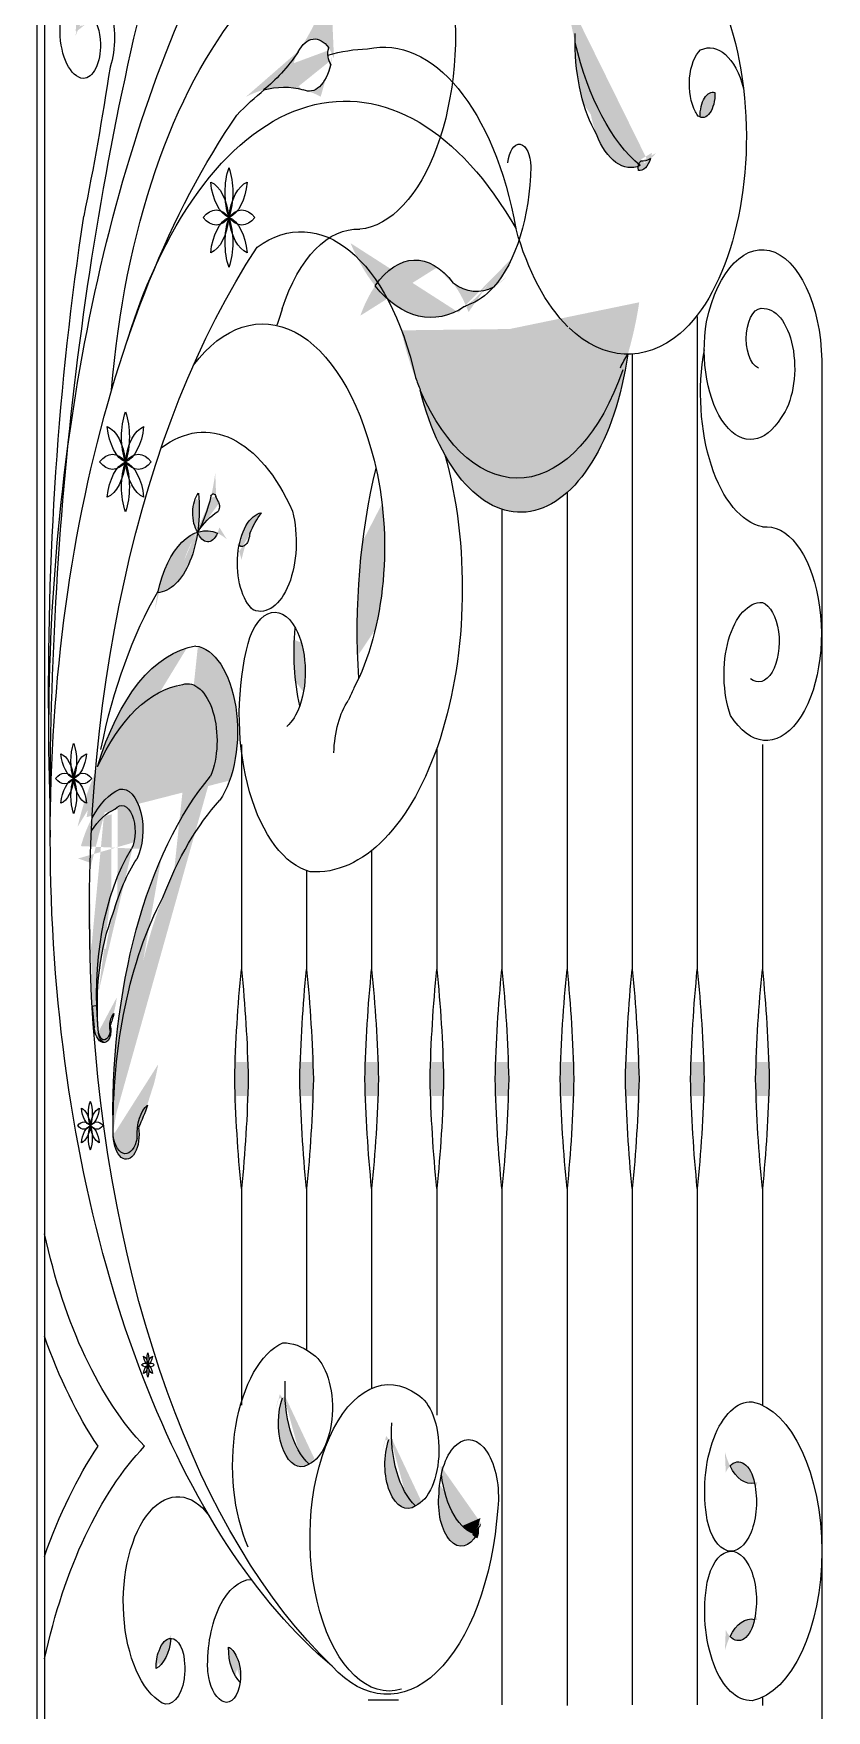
# Model space of a CAD drawing. Extents: x 12262 to 40734, y 30451 to 49613.
# Drawn here: x 38876 to 39738, y 32368 to 34187 of the extents above; entities that cross this region are included whole.
import ezdxf

# ---------------------------------------------------------------- set-up
doc = ezdxf.new("R2010")
doc.units = 0
doc.header["$LTSCALE"] = 0.85
doc.header["$MEASUREMENT"] = 0
doc.layers.get('0').update_dxf_attribs({"linetype": 'CONTINUOUS'})

# ---------------------------------------------------------------- blocks, each defined once
blk = doc.blocks.new('A$C0F9C46A4')
h = blk.add_hatch(color=256)
edge = h.paths.add_edge_path()
edge.add_ellipse((1340.9, 2293.4), major_axis=(0, 49.7), ratio=0.517647, start_angle=323.4427, end_angle=404.1371, ccw=False)
edge.add_ellipse((1362.1, 2327), major_axis=(0, 13), ratio=0.517647, start_angle=60.7169, end_angle=148.7553)
edge.add_ellipse((1335.1, 2336.1), major_axis=(0, 49.7), ratio=0.517647, start_angle=165.335, end_angle=246.0294, ccw=False)
edge.add_ellipse((1307.2, 1989.3), major_axis=(0, 301.5), ratio=0.517647, start_angle=352.1042, end_angle=368.0136)
edge.add_ellipse((1225.8, 2575.7), major_axis=(0, 310), ratio=0.517647, start_angle=201.7989, end_angle=217.2801)
h = blk.add_hatch(color=256)
edge = h.paths.add_edge_path()
edge.add_ellipse((1692.5, 2339.1), major_axis=(0, 132.5), ratio=0.517647, start_angle=90, end_angle=138.6323)
edge.add_ellipse((1684.4, 2293.4), major_axis=(0, 89.9), ratio=0.517647, start_angle=126.7231, end_angle=192.5331)
edge.add_ellipse((1749.2, 2450.1), major_axis=(0, 266.3), ratio=0.517647, start_angle=114.6477, end_angle=156.6467, ccw=False)
h = blk.add_hatch(color=256)
edge = h.paths.add_edge_path()
edge.add_ellipse((1092.3, 2352.8), major_axis=(0, 20.7), ratio=0.517647, start_angle=-0.5884, end_angle=100.6338, ccw=False)
edge.add_ellipse((1088.9, 2336.7), major_axis=(0, 37.5), ratio=0.517647, start_angle=337.4013, end_angle=349.6412, ccw=False)
edge.add_ellipse((1098.9, 2353.6), major_axis=(0, 18.3), ratio=0.517647, start_angle=15.6528, end_angle=33.2778)
edge.add_ellipse((1086.9, 2370.1), major_axis=(0, 13.2), ratio=0.517647, start_angle=199.5732, end_angle=264.7618, ccw=False)
edge.add_ellipse((1088.6, 2343.2), major_axis=(0, 14.5), ratio=0.517647, start_angle=-4.2401, end_angle=66.4212)
h = blk.add_hatch(color=256)
edge = h.paths.add_edge_path()
edge.add_ellipse((1773.3, 2258.8), major_axis=(0, 26.5), ratio=0.517647, start_angle=-10.3608, end_angle=91.0312)
edge.add_ellipse((1762.3, 2283.8), major_axis=(0, 26), ratio=0.517647, start_angle=168.2908, end_angle=272.3795)
h = blk.add_hatch(color=256)
edge = h.paths.add_edge_path()
edge.add_ellipse((1697.3, 2258.4), major_axis=(0, 48), ratio=0.517647, start_angle=174.8602, end_angle=200.2494, ccw=False)
edge.add_ellipse((1696.7, 2202.9), major_axis=(0, 8.28), ratio=0.517647, start_angle=21.8148, end_angle=60.629)
edge.add_ellipse((1749.2, 2450.1), major_axis=(0, 266.3), ratio=0.517647, start_angle=155.9232, end_angle=156.6467)
edge.add_ellipse((1684.4, 2293.4), major_axis=(0, 89.9), ratio=0.517647, start_angle=189.9883, end_angle=192.5331, ccw=False)
edge.add_ellipse((1696.7, 2202.9), major_axis=(0, 8.28), ratio=0.517647, start_angle=76.5369, end_angle=107.5431)
edge.add_ellipse((1693.6, 2228.4), major_axis=(0, 28.1), ratio=0.517647, start_angle=175.8588, end_angle=237.5598)
h = blk.add_hatch(color=256)
edge = h.paths.add_edge_path()
edge.add_ellipse((1516.6, 2202.5), major_axis=(0, 133.6), ratio=0.517647, start_angle=158.6798, end_angle=195.7333)
edge.add_ellipse((1494.7, 2209.1), major_axis=(0, 156.4), ratio=0.517647, start_angle=189.1558, end_angle=210.161, ccw=False)
edge.add_ellipse((1513.2, 2002.3), major_axis=(0, 53.5), ratio=0.517647, start_angle=11.5925, end_angle=19.7677)
edge.add_ellipse((1467.3, 2257.7), major_axis=(0, 216.8), ratio=0.517647, start_angle=147.3237, end_angle=198.9672, ccw=False)
edge.add_ellipse((1450.1, 1963.6), major_axis=(0, 139.6), ratio=0.517647, start_angle=325.0767, end_angle=396.906, ccw=False)
h = blk.add_hatch(color=256)
edge = h.paths.add_edge_path()
edge.add_ellipse((1561.4, 2132.6), major_axis=(0, 266.1), ratio=0.517647, start_angle=129.8966, end_angle=240.3356, ccw=False)
edge.add_ellipse((1564.6, 2062.9), major_axis=(0, 233.4), ratio=0.517647, start_angle=115.6278, end_angle=254.6044)
h = blk.add_hatch(color=256)
edge = h.paths.add_edge_path()
edge.add_line((1673.1, 1986.5), (1678, 1982.2))
edge.add_ellipse((1564.6, 2062.9), major_axis=(0, 233.4), ratio=0.517647, start_angle=249.7839, end_angle=254.6044)
edge.add_ellipse((1729, 1887.1), major_axis=(0, 146.8), ratio=0.517647, start_angle=39.1249, end_angle=47.3373)
h = blk.add_hatch(color=256)
edge = h.paths.add_edge_path()
edge.add_ellipse((1169, 1832.3), major_axis=(0, 90.1), ratio=0.517647, start_angle=181.902, end_angle=254.3382, ccw=False)
edge.add_ellipse((1223, 1699.6), major_axis=(0, 109.8), ratio=0.517647, start_angle=369.1072, end_angle=427.133, ccw=False)
edge = h.paths.add_edge_path()
edge.add_ellipse((1224.9, 1824), major_axis=(0, 26.6), ratio=0.517647, start_angle=127.2048, end_angle=229.3019, ccw=False)
edge.add_ellipse((1223, 1699.6), major_axis=(0, 109.8), ratio=0.517647, start_angle=347.3996, end_angle=369.1072, ccw=False)
edge = h.paths.add_edge_path()
edge.add_ellipse((1221.8, 1828.6), major_axis=(0, 25.5), ratio=0.517647, start_angle=31.9821, end_angle=143.8148, ccw=False)
edge.add_ellipse((1169, 1832.3), major_axis=(0, 90.1), ratio=0.517647, start_angle=254.3382, end_angle=281.4587, ccw=False)
edge = h.paths.add_edge_path()
edge.add_ellipse((1165.7, 1903.9), major_axis=(0, 133.9), ratio=0.517647, start_angle=224.1993, end_angle=244.7687)
edge.add_ellipse((1231, 1843.3), major_axis=(0, 6.21), ratio=0.517647, start_angle=300.8226, end_angle=414.6338, ccw=False)
edge.add_line((1233.7, 1846.5), (1236.4, 1840.6))
edge.add_ellipse((1234.4, 1835.8), major_axis=(0, 6.21), ratio=0.517647, start_angle=207.6351, end_angle=321.4464, ccw=False)
edge.add_ellipse((1256.7, 1702.6), major_axis=(0, 133.9), ratio=0.517647, start_angle=17.5002, end_angle=38.0697)
h = blk.add_hatch(color=256)
edge = h.paths.add_edge_path()
edge.add_ellipse((1306.3, 1791.6), major_axis=(0, 213.7), ratio=0.517647, start_angle=228.282, end_angle=293.6309)
edge.add_ellipse((1604.4, 1700), major_axis=(0, 419.4), ratio=0.517647, start_angle=64.9912, end_angle=96.9217)
h = blk.add_hatch(color=256)
edge = h.paths.add_edge_path()
edge.add_ellipse((1285.6, 1774.1), major_axis=(0, 55.1), ratio=0.517647, start_angle=364.9043, end_angle=429.5336, ccw=False)
edge.add_ellipse((1317.6, 1731.8), major_axis=(0, 117.7), ratio=0.517647, start_angle=34.4221, end_angle=50.563)
edge.add_ellipse((1262, 1808.9), major_axis=(0, 16.7), ratio=0.517647, start_angle=159.0084, end_angle=262.0709, ccw=False)
h = blk.add_hatch(color=256)
edge = h.paths.add_edge_path()
edge.add_ellipse((1209.2, 1591.6), major_axis=(0, 92.9), ratio=0.517647, start_angle=216.5381, end_angle=356.922, ccw=False)
edge.add_ellipse((1337.8, 1178.1), major_axis=(0, 390), ratio=0.517647, start_angle=389.6799, end_angle=413.263)
edge.add_ellipse((1302.1, 1163.6), major_axis=(0, 347.5), ratio=0.517647, start_angle=44.517, end_angle=91.7747)
edge.add_ellipse((1343.8, 1177.6), major_axis=(0, 428.6), ratio=0.517647, start_angle=31.4614, end_angle=93.312, ccw=False)
edge.add_ellipse((1202.9, 1581.6), major_axis=(0, 61.9), ratio=0.517647, start_angle=231.5254, end_angle=369.4163)
edge.add_ellipse((1208.5, 1378), major_axis=(0, 265.5), ratio=0.517647, start_angle=364.5355, end_angle=408.6751)
edge.add_ellipse((1222.1, 1426.2), major_axis=(0, 259), ratio=0.517647, start_angle=364.4229, end_angle=420.5893, ccw=False)
h = blk.add_hatch(color=256)
edge = h.paths.add_edge_path()
edge.add_ellipse((1297.4, 1656.3), major_axis=(0, 64.5), ratio=0.517647, start_angle=235.2546, end_angle=317.3566)
edge.add_ellipse((1394.6, 1677.1), major_axis=(0, 146.6), ratio=0.517647, start_angle=79.5081, end_angle=113.1031)
h = blk.add_hatch(color=256)
edge = h.paths.add_edge_path()
edge.add_line((1104.3, 1294.2), (1099.4, 1293.1))
edge.add_ellipse((1569.1, 1396.6), major_axis=(0, 913.3), ratio=0.517647, start_angle=84.5205, end_angle=96.5084, ccw=False)
edge.add_ellipse((1139, 1383.3), major_axis=(0, 127.4), ratio=0.517647, start_angle=373.0588, end_angle=397.9053, ccw=False)
edge.add_ellipse((1131.5, 1483.3), major_axis=(0, 28), ratio=0.517647, start_angle=227.4332, end_angle=390.5551, ccw=False)
edge.add_ellipse((1210.6, 1306.7), major_axis=(0, 205.7), ratio=0.517647, start_angle=39.9847, end_angle=93.4892)
edge = h.paths.add_edge_path()
edge.add_ellipse((1131.5, 1483.3), major_axis=(0, 28), ratio=0.517647, start_angle=227.4332, end_angle=390.5551)
edge.add_ellipse((1139, 1383.3), major_axis=(0, 127.4), ratio=0.517647, start_angle=13.0588, end_angle=37.9053)
edge.add_ellipse((1569.1, 1396.6), major_axis=(0, 913.3), ratio=0.517647, start_angle=443.6335, end_angle=444.5205, ccw=False)
edge.add_ellipse((1143.7, 1408), major_axis=(0, 124.3), ratio=0.517647, start_angle=372.9462, end_angle=403.6801, ccw=False)
edge.add_ellipse((1131.4, 1484.7), major_axis=(0, 44.6), ratio=0.517647, start_angle=225.0614, end_angle=365.4453, ccw=False)
edge.add_ellipse((1207.7, 1306.1), major_axis=(0, 187.2), ratio=0.517647, start_angle=38.2033, end_angle=61.7863)
edge.add_ellipse((1191.3, 1294.3), major_axis=(0, 166.8), ratio=0.517647, start_angle=53.0403, end_angle=90)
edge.add_line((1105, 1294.3), (1104.3, 1294.2))
edge.add_ellipse((1210.6, 1306.7), major_axis=(0, 205.7), ratio=0.517647, start_angle=39.9847, end_angle=93.4892, ccw=False)
h = blk.add_hatch(color=256)
edge = h.paths.add_edge_path()
edge.add_ellipse((1112.9, 1267.2), major_axis=(0, 13), ratio=0.517647, start_angle=102.2076, end_angle=180)
edge.add_ellipse((1111.9, 1274.4), major_axis=(0, 20.3), ratio=0.517647, start_angle=101.9466, end_angle=185.89, ccw=False)
edge.add_line((1101.6, 1270.2), (1099.4, 1293.1))
edge.add_line((1099.4, 1293.1), (1104.3, 1294.2))
edge.add_ellipse((1210.6, 1306.7), major_axis=(0, 205.7), ratio=0.517647, start_angle=93.4892, end_angle=101.8354)
h = blk.add_hatch(color=256)
edge = h.paths.add_edge_path()
edge.add_ellipse((1112.9, 1267.2), major_axis=(0, 13), ratio=0.517647, start_angle=102.2076, end_angle=294.7704, ccw=False)
edge.add_ellipse((1112.4, 1269.6), major_axis=(0, 12.7), ratio=0.517647, start_angle=113.8067, end_angle=257.67)
edge.add_ellipse((1127, 1271.1), major_axis=(0, 16.5), ratio=0.517647, start_angle=29.2188, end_angle=104.6225, ccw=False)
edge.add_ellipse((1079.4, 1325.4), major_axis=(0, 93), ratio=0.517647, start_angle=235.4871, end_angle=244.5581, ccw=False)
h = blk.add_hatch(color=256)
edge = h.paths.add_edge_path()
edge.add_ellipse((841.5, 1253), major_axis=(0, 826.5), ratio=0.517647, start_angle=259.0206, end_angle=267.3324, ccw=False)
edge.add_ellipse((1681.5, 1253), major_axis=(0, 826.5), ratio=0.517647, start_angle=92.6676, end_angle=100.9794, ccw=False)
edge.add_ellipse((1681.5, 1176.1), major_axis=(0, 826.5), ratio=0.517647, start_angle=439.0206, end_angle=447.3324, ccw=False)
edge.add_ellipse((841.5, 1176.1), major_axis=(0, 826.5), ratio=0.517647, start_angle=272.6676, end_angle=280.9794, ccw=False)
h = blk.add_hatch(color=256)
edge = h.paths.add_edge_path()
edge.add_ellipse((912.2, 1253), major_axis=(0, 826.5), ratio=0.517647, start_angle=259.0206, end_angle=267.3324, ccw=False)
edge.add_ellipse((1752.2, 1253), major_axis=(0, 826.5), ratio=0.517647, start_angle=92.6676, end_angle=100.9794, ccw=False)
edge.add_ellipse((1752.2, 1176.1), major_axis=(0, 826.5), ratio=0.517647, start_angle=439.0206, end_angle=447.3324, ccw=False)
edge.add_ellipse((912.2, 1176.1), major_axis=(0, 826.5), ratio=0.517647, start_angle=272.6676, end_angle=280.9794, ccw=False)
h = blk.add_hatch(color=256)
edge = h.paths.add_edge_path()
edge.add_ellipse((982.9, 1253), major_axis=(0, 826.5), ratio=0.517647, start_angle=259.0206, end_angle=267.3324, ccw=False)
edge.add_ellipse((1822.9, 1253), major_axis=(0, 826.5), ratio=0.517647, start_angle=92.6676, end_angle=100.9794, ccw=False)
edge.add_ellipse((1822.9, 1176.1), major_axis=(0, 826.5), ratio=0.517647, start_angle=439.0206, end_angle=447.3324, ccw=False)
edge.add_ellipse((982.9, 1176.1), major_axis=(0, 826.5), ratio=0.517647, start_angle=272.6676, end_angle=280.9794, ccw=False)
h = blk.add_hatch(color=256)
edge = h.paths.add_edge_path()
edge.add_ellipse((1053.7, 1253), major_axis=(0, 826.5), ratio=0.517647, start_angle=259.0206, end_angle=267.3324, ccw=False)
edge.add_ellipse((1893.7, 1253), major_axis=(0, 826.5), ratio=0.517647, start_angle=92.6676, end_angle=100.9794, ccw=False)
edge.add_ellipse((1893.7, 1176.1), major_axis=(0, 826.5), ratio=0.517647, start_angle=439.0206, end_angle=447.3324, ccw=False)
edge.add_ellipse((1053.7, 1176.1), major_axis=(0, 826.5), ratio=0.517647, start_angle=272.6676, end_angle=280.9794, ccw=False)
h = blk.add_hatch(color=256)
edge = h.paths.add_edge_path()
edge.add_ellipse((1124.4, 1253), major_axis=(0, 826.5), ratio=0.517647, start_angle=259.0206, end_angle=267.3324, ccw=False)
edge.add_ellipse((1964.4, 1253), major_axis=(0, 826.5), ratio=0.517647, start_angle=92.6676, end_angle=100.9794, ccw=False)
edge.add_ellipse((1964.4, 1176.1), major_axis=(0, 826.5), ratio=0.517647, start_angle=439.0206, end_angle=447.3324, ccw=False)
edge.add_ellipse((1124.4, 1176.1), major_axis=(0, 826.5), ratio=0.517647, start_angle=272.6676, end_angle=280.9794, ccw=False)
h = blk.add_hatch(color=256)
edge = h.paths.add_edge_path()
edge.add_ellipse((1195.1, 1253), major_axis=(0, 826.5), ratio=0.517647, start_angle=259.0206, end_angle=267.3324, ccw=False)
edge.add_ellipse((2035.1, 1253), major_axis=(0, 826.5), ratio=0.517647, start_angle=92.6676, end_angle=100.9794, ccw=False)
edge.add_ellipse((2035.1, 1176.1), major_axis=(0, 826.5), ratio=0.517647, start_angle=439.0206, end_angle=447.3324, ccw=False)
edge.add_ellipse((1195.1, 1176.1), major_axis=(0, 826.5), ratio=0.517647, start_angle=272.6676, end_angle=280.9794, ccw=False)
h = blk.add_hatch(color=256)
edge = h.paths.add_edge_path()
edge.add_ellipse((1265.9, 1253), major_axis=(0, 826.5), ratio=0.517647, start_angle=259.0206, end_angle=267.3324, ccw=False)
edge.add_ellipse((2105.9, 1253), major_axis=(0, 826.5), ratio=0.517647, start_angle=92.6676, end_angle=100.9794, ccw=False)
edge.add_ellipse((2105.9, 1176.1), major_axis=(0, 826.5), ratio=0.517647, start_angle=439.0206, end_angle=447.3324, ccw=False)
edge.add_ellipse((1265.9, 1176.1), major_axis=(0, 826.5), ratio=0.517647, start_angle=272.6676, end_angle=280.9794, ccw=False)
h = blk.add_hatch(color=256)
edge = h.paths.add_edge_path()
edge.add_ellipse((1336.6, 1253), major_axis=(0, 826.5), ratio=0.517647, start_angle=259.0206, end_angle=267.3324, ccw=False)
edge.add_ellipse((2176.6, 1253), major_axis=(0, 826.5), ratio=0.517647, start_angle=92.6676, end_angle=100.9794, ccw=False)
edge.add_ellipse((2176.6, 1176.1), major_axis=(0, 826.5), ratio=0.517647, start_angle=439.0206, end_angle=447.3324, ccw=False)
edge.add_ellipse((1336.6, 1176.1), major_axis=(0, 826.5), ratio=0.517647, start_angle=272.6676, end_angle=280.9794, ccw=False)
h = blk.add_hatch(color=256)
edge = h.paths.add_edge_path()
edge.add_ellipse((1407.3, 1253), major_axis=(0, 826.5), ratio=0.517647, start_angle=259.0206, end_angle=267.3324, ccw=False)
edge.add_ellipse((2247.3, 1253), major_axis=(0, 826.5), ratio=0.517647, start_angle=92.6676, end_angle=100.9794, ccw=False)
edge.add_ellipse((2247.3, 1176.1), major_axis=(0, 826.5), ratio=0.517647, start_angle=439.0206, end_angle=447.3324, ccw=False)
edge.add_ellipse((1407.3, 1176.1), major_axis=(0, 826.5), ratio=0.517647, start_angle=272.6676, end_angle=280.9794, ccw=False)
h = blk.add_hatch(color=256)
edge = h.paths.add_edge_path()
edge.add_ellipse((1136.3, 1154.5), major_axis=(0, 27.1), ratio=0.517647, start_angle=93.6842, end_angle=286.2471, ccw=False)
edge.add_ellipse((1135.4, 1159.8), major_axis=(0, 26.4), ratio=0.517647, start_angle=105.2834, end_angle=249.1467)
edge.add_ellipse((1165.9, 1154), major_axis=(0, 34.3), ratio=0.517647, start_angle=20.6955, end_angle=96.0992, ccw=False)
edge.add_ellipse((1076.4, 1294.3), major_axis=(0, 193.7), ratio=0.517647, start_angle=226.9638, end_angle=236.0348, ccw=False)
h = blk.add_hatch(color=256)
edge = h.paths.add_edge_path()
edge.add_ellipse((1336.9, 830.2), major_axis=(0, 77.9), ratio=0.517647, start_angle=43.6398, end_angle=57.1038)
edge.add_line((1303.1, 872.5), (1309.3, 864.1))
edge.add_ellipse((1354.6, 876.6), major_axis=(0, 88.5), ratio=0.517647, start_angle=83.5133, end_angle=98.1344, ccw=False)
edge = h.paths.add_edge_path()
edge.add_line((1309.3, 864.1), (1306, 868.5))
edge.add_ellipse((1326.3, 841.5), major_axis=(0, 47.7), ratio=0.517647, start_angle=55.4607, end_angle=200.2952)
edge.add_ellipse((1354.6, 876.6), major_axis=(0, 88.5), ratio=0.517647, start_angle=98.1344, end_angle=154.517, ccw=False)
h = blk.add_hatch(color=256)
edge = h.paths.add_edge_path()
edge.add_ellipse((1452.6, 784.9), major_axis=(0, 77.9), ratio=0.517647, start_angle=43.6398, end_angle=57.1038)
edge.add_line((1418.7, 827.2), (1424.9, 818.7))
edge.add_ellipse((1470.2, 831.3), major_axis=(0, 88.5), ratio=0.517647, start_angle=83.5133, end_angle=98.1344, ccw=False)
edge = h.paths.add_edge_path()
edge.add_line((1424.9, 818.7), (1421.6, 823.2))
edge.add_ellipse((1442, 796.2), major_axis=(0, 47.7), ratio=0.517647, start_angle=55.4607, end_angle=200.2952)
edge.add_ellipse((1470.2, 831.3), major_axis=(0, 88.5), ratio=0.517647, start_angle=98.1344, end_angle=154.517, ccw=False)
h = blk.add_hatch(color=256)
edge = h.paths.add_edge_path()
edge.add_ellipse((1801.2, 762.9), major_axis=(0, 36.3), ratio=0.517647, start_angle=291.2142, end_angle=388.9004, ccw=False)
edge.add_ellipse((1815.2, 837.5), major_axis=(0, 61.8), ratio=0.517647, start_angle=133.7995, end_angle=186.3151, ccw=False)
h = blk.add_hatch(color=256)
edge = h.paths.add_edge_path()
edge.add_ellipse((1521.8, 805.8), major_axis=(0, 85.9), ratio=0.517647, start_angle=103.6923, end_angle=173.9396, ccw=False)
edge.add_ellipse((1508.3, 761), major_axis=(0, 62.3), ratio=0.517647, start_angle=66.8225, end_angle=86.2381)
edge.add_ellipse((1500.3, 755.3), major_axis=(0, 47.7), ratio=0.517647, start_angle=78.1973, end_angle=223.0318)
h = blk.add_hatch(color=256)
edge = h.paths.add_edge_path()
edge.add_ellipse((1509, 748.2), major_axis=(0, 25.4), ratio=0.517647, start_angle=185.6334, end_angle=230.3379, ccw=False)
edge.add_ellipse((1521.8, 805.8), major_axis=(0, 85.9), ratio=0.517647, start_angle=164.951, end_angle=173.9396)
edge.add_ellipse((1500.3, 755.3), major_axis=(0, 47.7), ratio=0.517647, start_angle=217.398, end_angle=223.0318, ccw=False)
edge.add_ellipse((1519.8, 743.9), major_axis=(0, 27.9), ratio=0.517647, start_angle=161.8093, end_angle=176.154)
edge.add_ellipse((1499.1, 725.4), major_axis=(0, 39.3), ratio=0.517647, start_angle=256.3093, end_angle=279.6785)
h = blk.add_hatch(color=256)
edge = h.paths.add_edge_path()
edge.add_ellipse((1801.2, 641.4), major_axis=(0, 36.3), ratio=0.517647, start_angle=151.0996, end_angle=248.7858, ccw=False)
edge.add_ellipse((1815.2, 566.8), major_axis=(0, 61.8), ratio=0.517647, start_angle=353.6849, end_angle=406.2005, ccw=False)
h = blk.add_hatch(color=256)
edge = h.paths.add_edge_path()
edge.add_ellipse((1183.6, 576), major_axis=(0, 28.8), ratio=0.517647, start_angle=51.2659, end_angle=92.5153, ccw=False)
edge.add_ellipse((1184.7, 578.5), major_axis=(0, 29.1), ratio=0.517647, start_angle=358.9783, end_angle=417.7188, ccw=False)
edge.add_ellipse((1163.4, 616), major_axis=(0, 42.4), ratio=0.517647, start_angle=193.8711, end_angle=258.6758, ccw=False)
h = blk.add_hatch(color=256)
edge = h.paths.add_edge_path()
edge.add_ellipse((1244.5, 569.8), major_axis=(0, 28.8), ratio=0.517647, start_angle=307.9742, end_angle=349.2237, ccw=False)
edge.add_ellipse((1245.5, 567.2), major_axis=(0, 29.1), ratio=0.517647, start_angle=255.6867, end_angle=314.4272, ccw=False)
edge.add_ellipse((1269.3, 598.5), major_axis=(0, 42.4), ratio=0.517647, start_angle=90.5795, end_angle=155.3842, ccw=False)
at = {"linetype": 'Continuous', "ltscale": 1.5}
blk.add_line((1039.1, 2743.1), (1039.1, 0), dxfattribs=at)
for p, q in [((1047.5, 2743.1), (1047.5, 0)), ((1756.6, 2042.1), (1756.6, 1333.5)), ((1685.9, 2001.1), (1685.9, 1333.5)), ((1891.8, 1983.1), (1891.8, 0)), ((1236.4, 1840.6), (1233.7, 1846.5)), ((1615.1, 1850.9), (1615.1, 1333.5)), ((1544.4, 1832.8), (1544.4, 1333.5)), ((1261.5, 1577.5), (1261.5, 1333.5)), ((1473.7, 1573.5), (1473.7, 1333.5)), ((1827.3, 1577.5), (1827.3, 1333.5)), ((1402.9, 1462.5), (1402.9, 1333.5)), ((1332.2, 1440.6), (1332.2, 1333.5)), ((1105, 1294.3), (1099.4, 1293.1)), ((1099.4, 1293.1), (1101.6, 1270.2)), ((1261.5, 1095.6), (1261.5, 860.6)), ((1332.2, 1095.6), (1332.2, 920.7)), ((1402.9, 1095.6), (1402.9, 878.9)), ((1473.7, 1095.6), (1473.7, 849.8)), ((1544.4, 1095.6), (1544.4, 535.3)), ((1615.1, 1095.6), (1615.1, 534.8)), ((1685.9, 1095.6), (1685.9, 535.3)), ((1756.6, 1095.6), (1756.6, 535.3)), ((1827.3, 1095.6), (1827.3, 860.6)), ((1432.2, 540.7), (1399.2, 540.7)), ((1827.3, 543.7), (1827.3, 534.9))]:
    blk.add_line(p, q)
at = {"extrusion": (0, 0, -1)}
for centre, major_axis, start_param, end_param in [((1427.1, 1870), (0, 599.4), -1.416112, 0.30036), ((1688.9, 2237.1), (0, 233.7), -0.036236, 2.725103), ((2120.4, 1511.2), (0, 2060.5), 4.695745, 5.19047), ((1091.4, 2352.1), (0, 52), 3.201205, 6.181894), ((1092.6, 2344.3), (0, 59.9), -0.125602, 2.128655), ((1384.2, 2348.3), (0, 212), 1.282321, 3.088738), ((1690.5, 1589.9), (0, 1232.7), 4.648528, 5.427782), ((1088.9, 2336.7), (0, 37.5), 0.477051, 1.538896), ((1340.9, 2293.4), (0, 49.7), -0.770338, 0.638045), ((1415.8, 2039.9), (0, 294.3), -0.113913, 1.234708), ((1692.5, 2339.1), (0, 132.5), 4.712389, 4.787065), ((1089.8, 2335.9), (0, 35.7), 1.51637, 3.142796), ((1362.1, 2327), (0, 13), 3.686916, 5.223476), ((1402, 1748.2), (0, 584.2), -0.154585, -0.011498), ((1692.5, 2339.1), (0, 132.5), 3.863594, 4.712389), ((1749.2, 2450.1), (0, 266.3), 3.549185, 4.282206), ((1769.3, 2294), (0, 41.2), 3.900305, 5.84098), ((1770, 2254.3), (0, 79.2), -0.242635, 1.1102), ((98.4, 2894.3), (0, 2055.3), 1.857752, 1.940915), ((1225.8, 2575.7), (0, 310), 2.490931, 2.761129), ((1335.1, 2336.1), (0, 49.7), 1.989162, 3.397545), ((1374.2, 1743.5), (0, 532.2), -1.035172, 0.738696), ((1402, 1748.2), (0, 584.2), -0.501775, -0.391369), ((1307.2, 1989.3), (0, 301.5), -0.139863, 0.137808), ((1762.3, 2283.8), (0, 26), 1.529266, 3.495671), ((1773.3, 2258.8), (0, 26.5), 4.694391, 6.464016), ((517.2, 1476.9), (0, 979.7), 0.643948, 2.734002), ((1561, 1476.9), (0, 979.7), 3.549183, 5.639238), ((1769.3, 2294), (0, 41.2), 3.719683, 3.900305), ((1684.4, 2293.4), (0, 89.9), 2.922848, 4.07145), ((1563.2, 2204.8), (0, 24.1), -1.405171, 1.575894), ((1268.9, 2176.5), (0, 48.6), 4.121913, 5.302865), ((1227, 2176.5), (0, 48.6), 0.98032, 2.161272), ((1494.7, 2209.1), (0, 156.4), 1.599472, 2.615183), ((1696.7, 2202.9), (0, 8.28), 4.406205, 5.902445), ((1693.6, 2228.4), (0, 28.1), 2.136985, 3.213871), ((1697.3, 2258.4), (0, 48), 2.788174, 3.231299), ((1223.2, 2140), (0, 48.6), 0.194922, 1.375874), ((1252.8, 2197.1), (0, 48.6), 3.336515, 4.517467), ((1272.6, 2140), (0, 48.6), -1.375874, -0.194922), ((1243.1, 2197.1), (0, 48.6), 1.765718, 2.946671), ((1326.3, 1873), (0, 260.9), -0.361305, 1.166332), ((1994.4, 1637.6), (0, 1820.4), 4.686178, 4.998236), ((1233.9, 2109), (0, 48.6), -0.590476, 0.590476), ((1233.9, 2189.8), (0, 48.6), 2.551117, 3.732069), ((1252.8, 2101.7), (0, 48.6), -1.375874, -0.194922), ((1223.2, 2158.8), (0, 48.6), 1.765718, 2.946671), ((1268.9, 2122.3), (0, 48.6), 4.121913, 5.302865), ((1262, 2109), (0, 48.6), -0.590476, 0.590476), ((1262, 2189.8), (0, 48.6), 2.551117, 3.732069), ((1227, 2122.3), (0, 48.6), 0.98032, 2.161272), ((1243.1, 2101.7), (0, 48.6), 0.194922, 1.375874), ((1272.6, 2158.8), (0, 48.6), 3.336515, 4.517467), ((1387.2, 1949.8), (0, 186.9), -1.003931, 0.029744), ((1676.4, 2259.3), (0, 256.5), 3.612719, 4.215477), ((1569.1, 1396.6), (0, 913.3), 3.599753, 5.621411), ((1450.1, 1963.6), (0, 139.6), -0.644132, 0.609526), ((1826.9, 1989.1), (0, 125.4), -1.186113, 1.619147), ((1467.3, 2257.7), (0, 216.8), 2.810553, 3.711902), ((1516.6, 2202.5), (0, 133.6), 2.866995, 3.513701), ((1494.7, 2209.1), (0, 156.4), 2.615183, 2.981793), ((1284.6, 1775.8), (0, 258.2), -0.599012, 1.129684), ((1264.1, 2087.7), (0, 88.5), 2.00912, 2.246353), ((1513.2, 2002.3), (0, 53.5), -0.345011, -0.202327), ((1826.8, 2018), (0, 33), 3.368808, 6.424564), ((1828.8, 1985.8), (0, 64.8), 0.013339, 2.541846), ((1681.1, 2279.9), (0, 278.9), 2.737691, 3.599579), ((1814.6, 2005.9), (0, 97.4), 2.426471, 5.029277), ((1835.5, 1958.4), (0, 145.6), 3.249943, 5.044585), ((1564.6, 2062.9), (0, 233.4), 1.839499, 4.2651), ((1561.4, 2132.6), (0, 266.1), 2.162325, 4.016062), ((1729, 1887.1), (0, 146.8), -0.828112, -0.682859), ((1352.3, 1826.1), (0, 241.5), 0.902788, 0.973582), ((1156.4, 1911.3), (0, 48.6), 4.121913, 5.302865), ((1114.6, 1911.3), (0, 48.6), 0.98032, 2.161272), ((1220.7, 1672.2), (0, 244.2), -0.374678, 0.864553), ((1110.8, 1874.8), (0, 48.6), 0.194922, 1.375874), ((1140.4, 1931.9), (0, 48.6), 3.336515, 4.517467), ((1160.2, 1874.8), (0, 48.6), -1.375874, -0.194922), ((1130.6, 1931.9), (0, 48.6), 1.765718, 2.946671), ((1121.5, 1843.8), (0, 48.6), -0.590476, 0.590476), ((1149.5, 1843.8), (0, 48.6), -0.590476, 0.590476), ((1121.5, 1924.6), (0, 48.6), 2.551117, 3.732069), ((1140.4, 1836.5), (0, 48.6), -1.375874, -0.194922), ((1110.8, 1893.6), (0, 48.6), 1.765718, 2.946671), ((1156.4, 1857.1), (0, 48.6), 4.121913, 5.302865), ((1149.5, 1924.6), (0, 48.6), 2.551117, 3.732069), ((1114.6, 1857.1), (0, 48.6), 0.98032, 2.161272), ((1130.6, 1836.5), (0, 48.6), 0.194922, 1.375874), ((1160.2, 1893.6), (0, 48.6), 3.336515, 4.517467), ((1342.2, 1746.6), (0, 307.4), 1.078079, 3.179714), ((1306.3, 1791.6), (0, 213.7), 1.113042, 2.374437), ((1604.4, 1700), (0, 419.4), 4.591583, 5.148875), ((1169, 1832.3), (0, 90.1), 1.370804, 3.110929), ((1221.8, 1828.6), (0, 25.5), 3.773143, 5.724993), ((1165.7, 1903.9), (0, 133.9), 2.011165, 2.370169), ((1231, 1843.3), (0, 6.21), -0.95354, 1.03284), ((1234.4, 1835.8), (0, 6.21), 0.672887, 2.659268), ((1256.7, 1702.6), (0, 133.9), -0.664441, -0.305437), ((1285.6, 1774.1), (0, 55.1), -1.394514, -0.085596), ((1317.6, 1731.8), (0, 117.7), -0.882491, -0.60078), ((1282.1, 1797.1), (0, 75.1), 1.107209, 3.339342), ((1223, 1699.6), (0, 109.8), -1.173693, 0.219919), ((1224.9, 1824), (0, 26.6), 2.281112, 4.063042), ((1262, 1808.9), (0, 16.7), 1.709185, 3.507965), ((1831.3, 1697.9), (0, 116), -0.06635, 3.840901), ((1285.6, 1774.1), (0, 55.1), 3.543645, 4.888671), ((1325.2, 1408.1), (0, 448.9), -1.196483, -0.725878), ((1826.2, 1653.3), (0, 78.4), 4.114112, 6.311468), ((1823, 1688.9), (0, 43.5), 0.192189, 3.54055), ((1297.6, 1658), (0, 63), -1.218818, 0.758164), ((1394.6, 1677.1), (0, 146.6), 4.309163, 4.895506), ((1297.4, 1656.3), (0, 64.5), 0.744267, 2.177218), ((1222.1, 1426.2), (0, 259), -1.057483, -0.077194), ((1209.2, 1591.6), (0, 92.9), 0.053721, 2.503882), ((1348, 1609.5), (0, 171.6), 3.2765, 5.134438), ((1208.5, 1378), (0, 265.5), -0.849541, -0.079159), ((1202.9, 1581.6), (0, 61.9), -0.164346, 2.242305), ((277.1, 3433.2), (0, 2790.8), 2.269673, 2.275576), ((1297.4, 1656.3), (0, 64.5), 2.177218, 2.728677), ((1400.7, 1565.1), (0, 75), -1.526088, -0.640391), ((1062, 1534), (0, 34.1), 0.194922, 1.375874), ((1082.7, 1574), (0, 34.1), 3.336515, 4.517467), ((1093.9, 1559.6), (0, 34.1), 4.121913, 5.302865), ((1064.7, 1559.6), (0, 34.1), 0.98032, 2.161272), ((1096.6, 1534), (0, 34.1), -1.375874, -0.194922), ((1075.9, 1574), (0, 34.1), 1.765718, 2.946671), ((1069.5, 1512.3), (0, 34.1), -0.590476, 0.590476), ((1089.1, 1512.3), (0, 34.1), -0.590476, 0.590476), ((1069.5, 1568.9), (0, 34.1), 2.551117, 3.732069), ((1082.7, 1507.2), (0, 34.1), -1.375874, -0.194922), ((1062, 1547.2), (0, 34.1), 1.765718, 2.946671), ((1093.9, 1521.7), (0, 34.1), 4.121913, 5.302865), ((1089.1, 1568.9), (0, 34.1), 2.551117, 3.732069), ((1064.7, 1521.7), (0, 34.1), 0.98032, 2.161272), ((1075.9, 1507.2), (0, 34.1), 0.194922, 1.375874), ((1096.6, 1547.2), (0, 34.1), 3.336515, 4.517467), ((1143.7, 1408), (0, 124.3), -0.762362, -0.225954), ((1343.8, 1177.6), (0, 428.6), 4.654583, 5.734081), ((1131.4, 1484.7), (0, 44.6), -0.095039, 2.355122), ((1131.5, 1483.3), (0, 28), -0.533288, 2.313727), ((1337.8, 1178.1), (0, 390), -0.929615, -0.518013), ((1139, 1383.3), (0, 127.4), -0.661571, -0.227919), ((1210.6, 1306.7), (0, 205.7), 4.505823, 5.585321), ((1207.7, 1306.1), (0, 187.2), -1.078375, -0.666773), ((1302.1, 1163.6), (0, 347.5), 4.681414, 5.506217), ((1191.3, 1294.3), (0, 166.8), 4.532654, 5.357457), ((1681.5, 1176.1), (0, 826.5), -1.524238, -1.37917), ((841.5, 1176.1), (0, 826.5), 1.37917, 1.524238), ((1752.2, 1176.1), (0, 826.5), -1.524238, -1.37917), ((912.2, 1176.1), (0, 826.5), 1.37917, 1.524238), ((1822.9, 1176.1), (0, 826.5), -1.524238, -1.37917), ((982.9, 1176.1), (0, 826.5), 1.37917, 1.524238), ((1893.7, 1176.1), (0, 826.5), -1.524238, -1.37917), ((1053.7, 1176.1), (0, 826.5), 1.37917, 1.524238), ((1964.4, 1176.1), (0, 826.5), -1.524238, -1.37917), ((1124.4, 1176.1), (0, 826.5), 1.37917, 1.524238), ((2035.1, 1176.1), (0, 826.5), -1.524238, -1.37917), ((1195.1, 1176.1), (0, 826.5), 1.37917, 1.524238), ((2105.9, 1176.1), (0, 826.5), -1.524238, -1.37917), ((1265.9, 1176.1), (0, 826.5), 1.37917, 1.524238), ((2176.6, 1176.1), (0, 826.5), -1.524238, -1.37917), ((1336.6, 1176.1), (0, 826.5), 1.37917, 1.524238), ((2247.3, 1176.1), (0, 826.5), -1.524238, -1.37917), ((1407.3, 1176.1), (0, 826.5), 1.37917, 1.524238), ((1127, 1271.1), (0, 16.5), 4.457178, 5.773221), ((1079.4, 1325.4), (0, 93), 2.014841, 2.173159), ((1111.9, 1274.4), (0, 20.3), 3.038793, 4.503881), ((1112.9, 1267.2), (0, 13), 1.138471, 4.499327), ((1112.4, 1269.6), (0, 12.7), 1.785995, 4.296884), ((1681.5, 1253), (0, 826.5), 4.520762, 4.665831), ((841.5, 1253), (0, 826.5), 1.617355, 1.762423), ((1752.2, 1253), (0, 826.5), 4.520762, 4.665831), ((912.2, 1253), (0, 826.5), 1.617355, 1.762423), ((1822.9, 1253), (0, 826.5), 4.520762, 4.665831), ((982.9, 1253), (0, 826.5), 1.617355, 1.762423), ((1893.7, 1253), (0, 826.5), 4.520762, 4.665831), ((1053.7, 1253), (0, 826.5), 1.617355, 1.762423), ((1964.4, 1253), (0, 826.5), 4.520762, 4.665831), ((1124.4, 1253), (0, 826.5), 1.617355, 1.762423), ((2035.1, 1253), (0, 826.5), 4.520762, 4.665831), ((1195.1, 1253), (0, 826.5), 1.617355, 1.762423), ((2105.9, 1253), (0, 826.5), 4.520762, 4.665831), ((1265.9, 1253), (0, 826.5), 1.617355, 1.762423), ((2176.6, 1253), (0, 826.5), 4.520762, 4.665831), ((1336.6, 1253), (0, 826.5), 1.617355, 1.762423), ((2247.3, 1253), (0, 826.5), 4.520762, 4.665831), ((1407.3, 1253), (0, 826.5), 1.617355, 1.762423), ((1107.6, 1177.3), (0, 23.8), 4.121913, 5.302865), ((1087.1, 1177.3), (0, 23.8), 0.98032, 2.161272), ((1165.9, 1154), (0, 34.3), 4.605938, 5.921981), ((1076.4, 1294.3), (0, 193.7), 2.163601, 2.321919), ((1090.5, 1144.2), (0, 23.8), -0.590476, 0.590476), ((1085.3, 1159.4), (0, 23.8), 0.194922, 1.375874), ((1099.8, 1187.4), (0, 23.8), 3.336515, 4.517467), ((1109.5, 1159.4), (0, 23.8), -1.375874, -0.194922), ((1095, 1187.4), (0, 23.8), 1.765718, 2.946671), ((1104.3, 1144.2), (0, 23.8), -0.590476, 0.590476), ((1090.5, 1183.8), (0, 23.8), 2.551117, 3.732069), ((1099.8, 1140.6), (0, 23.8), -1.375874, -0.194922), ((1085.3, 1168.6), (0, 23.8), 1.765718, 2.946671), ((1107.6, 1150.7), (0, 23.8), 4.121913, 5.302865), ((1104.3, 1183.8), (0, 23.8), 2.551117, 3.732069), ((1087.1, 1150.7), (0, 23.8), 0.98032, 2.161272), ((1095, 1140.6), (0, 23.8), 0.194922, 1.375874), ((1109.5, 1168.6), (0, 23.8), 3.336515, 4.517467), ((1136.3, 1154.5), (0, 27.1), 1.287231, 4.648087), ((1135.4, 1159.8), (0, 26.4), 1.934755, 4.445644), ((1272.1, 1230.6), (0, 471.1), 3.636329, 4.311343), ((1272.1, 1230.6), (0, 524.6), 3.801092, 4.114846), ((1322.6, 795.4), (0, 136.6), 4.003835, 6.051592), ((1306.4, 762), (0, 166.3), 0, 0.363056), ((1153.9, 902), (0, 11.9), 0.194922, 1.375874), ((1161.1, 916), (0, 11.9), 3.336515, 4.517467), ((1165.1, 910.9), (0, 11.9), 4.121913, 5.302865), ((1154.8, 910.9), (0, 11.9), 0.98032, 2.161272), ((1166, 902), (0, 11.9), -1.375874, -0.194922), ((1158.7, 916), (0, 11.9), 1.765718, 2.946671), ((1328, 857.6), (0, 62.3), 0.280808, 2.927714), ((1156.5, 894.4), (0, 11.9), -0.590476, 0.590476), ((1156.5, 914.2), (0, 11.9), 2.551117, 3.732069), ((1161.1, 892.6), (0, 11.9), -1.375874, -0.194922), ((1153.9, 906.6), (0, 11.9), 1.765718, 2.946671), ((1165.1, 897.6), (0, 11.9), 4.121913, 5.302865), ((1163.4, 894.4), (0, 11.9), -0.590476, 0.590476), ((1163.4, 914.2), (0, 11.9), 2.551117, 3.732069), ((1154.8, 897.6), (0, 11.9), 0.98032, 2.161272), ((1158.7, 892.6), (0, 11.9), 0.194922, 1.375874), ((1166, 906.6), (0, 11.9), 3.336515, 4.517467), ((1422, 716.7), (0, 166.3), 2.987575, 6.646241), ((1354.6, 876.6), (0, 88.5), 3.586354, 4.825604), ((1326.3, 841.5), (0, 47.7), 3.005017, 5.315213), ((1443.7, 812.3), (0, 62.3), 0.280808, 2.927714), ((1815.1, 766.9), (0, 97.4), 4.387458, 6.302212), ((1807.4, 702.1), (0, 163), 0.103423, 3.03817), ((1470.2, 831.3), (0, 88.5), 3.586354, 4.825604), ((1442, 796.2), (0, 47.7), 2.787374, 5.315213), ((1508.3, 761), (0, 62.3), -1.505139, 1.765064), ((1272.1, 401.4), (0, 524.6), -0.973253, -0.659499), ((1272.1, 401.4), (0, 471.1), -1.169751, -0.494736), ((1801.2, 762.9), (0, 36.3), -0.520176, 1.200538), ((1326.3, 841.5), (0, 47.7), 2.787374, 3.005017), ((1521.8, 805.8), (0, 85.9), 3.247367, 4.473413), ((1815.2, 837.5), (0, 61.8), 3.031373, 3.947943), ((1192.4, 646.9), (0, 114.4), 3.433416, 6.897002), ((1500.3, 755.3), (0, 47.7), 2.390546, 4.918385), ((1793.1, 755.7), (0, 53.5), 1.180808, 4.33308), ((1419.9, 780.8), (0, 234), 1.707332, 3.659551), ((1509, 748.2), (0, 25.4), 2.26303, 3.043272), ((1793.1, 648.6), (0, 53.5), -1.191487, 1.960784), ((1273, 578.4), (0, 93.2), 4.663684, 6.266457), ((1815.1, 637.3), (0, 97.4), 3.122566, 5.03732), ((1801.2, 641.4), (0, 36.3), 1.941054, 3.661769), ((1815.2, 566.8), (0, 61.8), -0.806351, 0.11022), ((1163.4, 616), (0, 42.4), 1.768441, 2.899496), ((1184.7, 578.5), (0, 29.1), -1.007384, 0.017832), ((1184.7, 578.5), (0, 29.1), 0.017832, 1.542157), ((1183.6, 576), (0, 28.8), 4.668489, 5.388427), ((1244.5, 569.8), (0, 28.8), 0.188082, 0.908021), ((1269.3, 598.5), (0, 42.4), 3.57122, 4.702275), ((1245.5, 567.2), (0, 29.1), 0.795395, 1.82061), ((1180.3, 574.1), (0, 37.9), 1.430111, 1.851183), ((1245.9, 579.1), (0, 40.9), 4.365991, 4.584777), ((1245.9, 579.1), (0, 40.9), 3.300905, 4.365991), ((1180.3, 574.1), (0, 37.9), 1.851183, 3.3942), ((1245.5, 567.2), (0, 29.1), 1.82061, 3.344936)]:
    blk.add_ellipse(centre, major_axis=major_axis, ratio=0.517647, start_param=start_param, end_param=end_param, dxfattribs=at)

msp = doc.modelspace()

# ---------------------------------------------------------------- block references
msp.add_blockref('A$C0F9C46A4', (37840.7, 31838.2))

doc.saveas('drawing.dxf')
